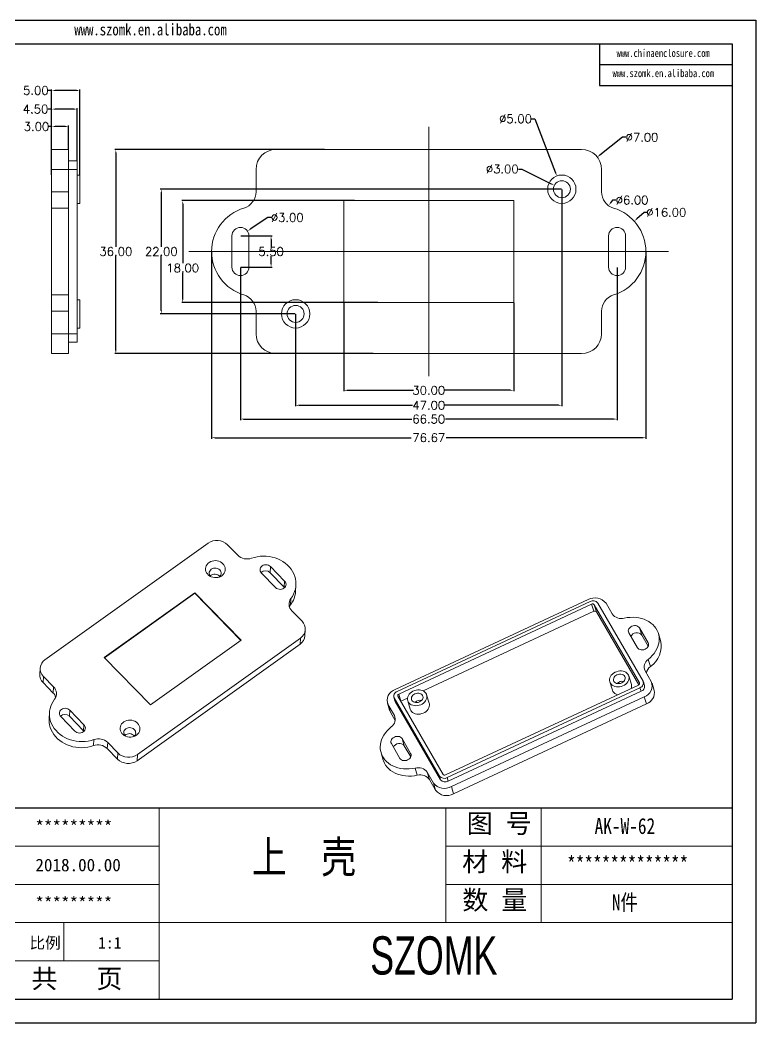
# Model space of a CAD drawing. Header units: inches. Extents: x 1456 to 1996, y 1126 to 1303.
# Drawn here: x 1866.1 to 1996.1, y 1125.7 to 1302.6 of the extents above; entities that cross this region are included whole.
import ezdxf

# ---------------------------------------------------------------- set-up
doc = ezdxf.new("R2010")
doc.units = ezdxf.units.IN
doc.header["$LTSCALE"] = 15
doc.linetypes.add('CENTER', pattern=[10.16, 6.35, -1.27, 1.27, -1.27])
doc.layers.add('文字', color=81, linetype='Continuous')
doc.layers.add('粗实线', color=7, linetype='Continuous', lineweight=30)
doc.layers.add('细实线', color=3, linetype='Continuous', lineweight=9)
doc.styles.get("Standard").update_dxf_attribs({"font": 'txt', "bigfont": 'gbcbig.shx'})
doc.styles.add('宋体', font='', dxfattribs={"width": 0.8, "height": 3.5})
doc.styles.add('长仿宋', font='', dxfattribs={"width": 0.7, "height": 4})
doc.styles.get('宋体').set_extended_font_data('SimSun')
doc.styles.get('长仿宋').set_extended_font_data('SimSun')
doc.dimstyles.new('2', dxfattribs={"dimtxt": 1.5, "dimasz": 0.6, "dimexe": 0.18, "dimexo": 0.0625, "dimgap": 0.09, "dimtad": 0, "dimtih": 1, "dimtoh": 1, "dimzin": 0, "dimdsep": 46, "dimtxsty": 'Standard', "dimcen": 0, "dimadec": 0, "dimazin": 2, "dimtfac": 1, "dimtofl": 0, "dimtmove": 0, "dimatfit": 3, "dimfxl": 0, "dimtolj": 1, "dimtzin": 0, "dimarcsym": 0})

# ---------------------------------------------------------------- blocks, each defined once
blk = doc.blocks.new('*D236')
at = {"color": 0, "lineweight": -2, "transparency": 16777216}
for p, q in [((1923.31, 1252.73), (1923.31, 1237.12)), ((1953.31, 1252.73), (1953.31, 1237.12)), ((1923.91, 1237.3), (1935.6, 1237.3)), ((1952.71, 1237.3), (1941.03, 1237.3))]:
    blk.add_line(p, q, dxfattribs=at)
at = {"color": 0, "transparency": 16777216}
for points in [[(1923.91, 1237.4), (1923.91, 1237.2), (1923.31, 1237.3)], [(1952.71, 1237.4), (1952.71, 1237.2), (1953.31, 1237.3)]]:
    blk.add_solid(points, dxfattribs=at)
at = {"layer": 'Defpoints', "color": 0, "transparency": 16777216}
for p in [(1923.31, 1252.79), (1953.31, 1252.79), (1953.31, 1237.3)]:
    blk.add_point(p, dxfattribs=at)
at = {"color": 0, "transparency": 16777216, "insert": (1938.31, 1237.3), "char_height": 1.5, "attachment_point": 5}
blk.add_mtext('\\A1;30.00', dxfattribs=at)
blk = doc.blocks.new('*D237')
at = {"color": 0, "lineweight": -2, "transparency": 16777216}
for p, q in [((1961.81, 1272.73), (1961.81, 1234.48)), ((1914.81, 1250.73), (1914.81, 1234.48)), ((1915.41, 1234.66), (1935.47, 1234.66)), ((1961.21, 1234.66), (1941.15, 1234.66))]:
    blk.add_line(p, q, dxfattribs=at)
at = {"color": 0, "transparency": 16777216}
for points in [[(1915.41, 1234.76), (1915.41, 1234.56), (1914.81, 1234.66)], [(1961.21, 1234.76), (1961.21, 1234.56), (1961.81, 1234.66)]]:
    blk.add_solid(points, dxfattribs=at)
at = {"layer": 'Defpoints', "color": 0, "transparency": 16777216}
for p in [(1961.81, 1272.79), (1914.81, 1250.79), (1961.81, 1234.66)]:
    blk.add_point(p, dxfattribs=at)
at = {"color": 0, "transparency": 16777216, "insert": (1938.31, 1234.66), "char_height": 1.5, "attachment_point": 5}
blk.add_mtext('\\A1;47.00', dxfattribs=at)
blk = doc.blocks.new('*D238')
at = {"color": 0, "lineweight": -2, "transparency": 16777216}
for p, q in [((1905.06, 1258.98), (1905.06, 1232.04)), ((1971.56, 1258.98), (1971.56, 1232.04)), ((1905.66, 1232.22), (1935.35, 1232.22)), ((1970.96, 1232.22), (1941.28, 1232.22))]:
    blk.add_line(p, q, dxfattribs=at)
at = {"color": 0, "transparency": 16777216}
for points in [[(1905.66, 1232.32), (1905.66, 1232.12), (1905.06, 1232.22)], [(1970.96, 1232.32), (1970.96, 1232.12), (1971.56, 1232.22)]]:
    blk.add_solid(points, dxfattribs=at)
at = {"layer": 'Defpoints', "color": 0, "transparency": 16777216}
for p in [(1905.06, 1259.04), (1971.56, 1259.04), (1971.56, 1232.22)]:
    blk.add_point(p, dxfattribs=at)
at = {"color": 0, "transparency": 16777216, "insert": (1938.31, 1232.22), "char_height": 1.5, "attachment_point": 5}
blk.add_mtext('\\A1;66.50', dxfattribs=at)
blk = doc.blocks.new('*D240')
at = {"color": 0, "lineweight": -2, "transparency": 16777216}
for p, q in [((1899.98, 1261.73), (1899.98, 1228.75)), ((1976.65, 1261.73), (1976.65, 1228.75)), ((1900.58, 1228.93), (1935.22, 1228.93)), ((1976.05, 1228.93), (1941.4, 1228.93))]:
    blk.add_line(p, q, dxfattribs=at)
at = {"color": 0, "transparency": 16777216}
for points in [[(1900.58, 1229.03), (1900.58, 1228.83), (1899.98, 1228.93)], [(1976.05, 1229.03), (1976.05, 1228.83), (1976.65, 1228.93)]]:
    blk.add_solid(points, dxfattribs=at)
at = {"layer": 'Defpoints', "color": 0, "transparency": 16777216}
for p in [(1899.98, 1261.79), (1976.65, 1261.79), (1976.65, 1228.93)]:
    blk.add_point(p, dxfattribs=at)
at = {"color": 0, "transparency": 16777216, "insert": (1938.31, 1228.93), "char_height": 1.5, "attachment_point": 5}
blk.add_mtext('\\A1;76.67', dxfattribs=at)
blk = doc.blocks.new('*D242')
at = {"color": 0, "lineweight": -2, "transparency": 16777216}
for p, q in [((1976.32, 1268.7), (1975.04, 1267.55)), ((1976.92, 1268.7), (1976.32, 1268.7))]:
    blk.add_line(p, q, dxfattribs=at)
at = {"color": 0, "transparency": 16777216}
blk.add_solid([(1974.97, 1267.62), (1975.1, 1267.47), (1974.59, 1267.14)], dxfattribs=at)
at = {"layer": 'Defpoints', "color": 0, "transparency": 16777216}
for p in [(1974.59, 1267.14), (1962.7, 1256.44)]:
    blk.add_point(p, dxfattribs=at)
at = {"color": 0, "transparency": 16777216, "insert": (1980.26, 1268.7), "char_height": 1.5, "attachment_point": 5}
blk.add_mtext('\\A1;∅16.00', dxfattribs=at)
blk = doc.blocks.new('*D243')
at = {"color": 0, "lineweight": -2, "transparency": 16777216}
for p, q in [((1970.77, 1270.86), (1970.42, 1270.37)), ((1971.37, 1270.86), (1970.77, 1270.86))]:
    blk.add_line(p, q, dxfattribs=at)
at = {"color": 0, "transparency": 16777216}
blk.add_solid([(1970.34, 1270.43), (1970.5, 1270.31), (1970.07, 1269.88)], dxfattribs=at)
at = {"layer": 'Defpoints', "color": 0, "transparency": 16777216}
for p in [(1973.55, 1274.77), (1970.07, 1269.88)]:
    blk.add_point(p, dxfattribs=at)
at = {"color": 0, "transparency": 16777216, "insert": (1974.21, 1270.86), "char_height": 1.5, "attachment_point": 5}
blk.add_mtext('\\A1;∅6.00', dxfattribs=at)
blk = doc.blocks.new('*D244')
at = {"color": 0, "lineweight": -2, "transparency": 16777216}
for p, q in [((1972.53, 1281.95), (1968.54, 1278.82)), ((1973.13, 1281.95), (1972.53, 1281.95))]:
    blk.add_line(p, q, dxfattribs=at)
at = {"color": 0, "transparency": 16777216}
blk.add_solid([(1968.48, 1278.9), (1968.6, 1278.74), (1968.07, 1278.45)], dxfattribs=at)
at = {"layer": 'Defpoints', "color": 0, "transparency": 16777216}
for p in [(1968.07, 1278.45), (1962.56, 1274.13)]:
    blk.add_point(p, dxfattribs=at)
at = {"color": 0, "transparency": 16777216, "insert": (1975.97, 1281.95), "char_height": 1.5, "attachment_point": 5}
blk.add_mtext('\\A1;∅7.00', dxfattribs=at)
blk = doc.blocks.new('*D245')
at = {"color": 0, "lineweight": -2, "transparency": 16777216}
for p, q in [((1961.75, 1272.79), (1890.91, 1272.79)), ((1891.09, 1272.19), (1891.09, 1262.63)), ((1891.09, 1251.39), (1891.09, 1260.95)), ((1914.75, 1250.79), (1890.91, 1250.79))]:
    blk.add_line(p, q, dxfattribs=at)
at = {"color": 0, "transparency": 16777216}
for points in [[(1890.99, 1272.19), (1891.19, 1272.19), (1891.09, 1272.79)], [(1890.99, 1251.39), (1891.19, 1251.39), (1891.09, 1250.79)]]:
    blk.add_solid(points, dxfattribs=at)
at = {"layer": 'Defpoints', "color": 0, "transparency": 16777216}
for p in [(1891.09, 1272.79), (1961.81, 1272.79), (1914.81, 1250.79)]:
    blk.add_point(p, dxfattribs=at)
at = {"color": 0, "transparency": 16777216, "insert": (1891.09, 1261.79), "char_height": 1.5, "attachment_point": 5}
blk.add_mtext('\\A1;22.00', dxfattribs=at)
blk = doc.blocks.new('*D246')
at = {"color": 0, "lineweight": -2, "transparency": 16777216}
for p, q in [((1925.19, 1270.79), (1894.69, 1270.79)), ((1894.87, 1270.19), (1894.87, 1259.72)), ((1894.87, 1253.39), (1894.87, 1258.04)), ((1929.31, 1252.79), (1894.69, 1252.79))]:
    blk.add_line(p, q, dxfattribs=at)
at = {"color": 0, "transparency": 16777216}
for points in [[(1894.77, 1270.19), (1894.97, 1270.19), (1894.87, 1270.79)], [(1894.77, 1253.39), (1894.97, 1253.39), (1894.87, 1252.79)]]:
    blk.add_solid(points, dxfattribs=at)
at = {"layer": 'Defpoints', "color": 0, "transparency": 16777216}
for p in [(1894.87, 1270.79), (1925.25, 1270.79), (1929.38, 1252.79)]:
    blk.add_point(p, dxfattribs=at)
at = {"color": 0, "transparency": 16777216, "insert": (1894.87, 1258.88), "char_height": 1.5, "attachment_point": 5}
blk.add_mtext('\\A1;18.00', dxfattribs=at)
blk = doc.blocks.new('*D247')
at = {"color": 0, "lineweight": -2, "transparency": 16777216}
for p, q in [((1919.93, 1279.79), (1882.88, 1279.79)), ((1883.06, 1279.19), (1883.06, 1262.63)), ((1883.06, 1244.39), (1883.06, 1260.95)), ((1928.49, 1243.79), (1882.88, 1243.79))]:
    blk.add_line(p, q, dxfattribs=at)
at = {"color": 0, "transparency": 16777216}
for points in [[(1882.96, 1279.19), (1883.16, 1279.19), (1883.06, 1279.79)], [(1882.96, 1244.39), (1883.16, 1244.39), (1883.06, 1243.79)]]:
    blk.add_solid(points, dxfattribs=at)
at = {"layer": 'Defpoints', "color": 0, "transparency": 16777216}
for p in [(1883.06, 1279.79), (1919.99, 1279.79), (1928.56, 1243.79)]:
    blk.add_point(p, dxfattribs=at)
at = {"color": 0, "transparency": 16777216, "insert": (1883.06, 1261.79), "char_height": 1.5, "attachment_point": 5}
blk.add_mtext('\\A1;36.00', dxfattribs=at)
blk = doc.blocks.new('*D248')
at = {"color": 0, "lineweight": -2, "transparency": 16777216}
for p, q in [((1956.47, 1285.22), (1957.07, 1285.22)), ((1957.07, 1285.22), (1960.71, 1275.69))]:
    blk.add_line(p, q, dxfattribs=at)
at = {"color": 0, "transparency": 16777216}
blk.add_solid([(1960.8, 1275.72), (1960.61, 1275.65), (1960.92, 1275.13)], dxfattribs=at)
at = {"layer": 'Defpoints', "color": 0, "transparency": 16777216}
for p in [(1960.92, 1275.13), (1962.7, 1270.45)]:
    blk.add_point(p, dxfattribs=at)
at = {"color": 0, "transparency": 16777216, "insert": (1953.63, 1285.22), "char_height": 1.5, "attachment_point": 5}
blk.add_mtext('\\A1;∅5.00', dxfattribs=at)
blk = doc.blocks.new('*D249')
at = {"color": 0, "lineweight": -2, "transparency": 16777216}
for p, q in [((1954.14, 1276.35), (1954.74, 1276.35)), ((1954.74, 1276.35), (1959.94, 1273.74))]:
    blk.add_line(p, q, dxfattribs=at)
at = {"color": 0, "transparency": 16777216}
blk.add_solid([(1959.98, 1273.83), (1959.89, 1273.65), (1960.47, 1273.47)], dxfattribs=at)
at = {"layer": 'Defpoints', "color": 0, "transparency": 16777216}
for p in [(1960.47, 1273.47), (1963.15, 1272.12)]:
    blk.add_point(p, dxfattribs=at)
at = {"color": 0, "transparency": 16777216, "insert": (1951.3, 1276.35), "char_height": 1.5, "attachment_point": 5}
blk.add_mtext('\\A1;∅3.00', dxfattribs=at)
blk = doc.blocks.new('*D250')
at = {"color": 0, "lineweight": -2, "transparency": 16777216}
for p, q in [((1909.88, 1267.79), (1906.8, 1265.71)), ((1910.48, 1267.79), (1909.88, 1267.79))]:
    blk.add_line(p, q, dxfattribs=at)
at = {"color": 0, "transparency": 16777216}
blk.add_solid([(1906.75, 1265.8), (1906.86, 1265.63), (1906.3, 1265.38)], dxfattribs=at)
at = {"layer": 'Defpoints', "color": 0, "transparency": 16777216}
for p in [(1903.82, 1263.7), (1906.3, 1265.38)]:
    blk.add_point(p, dxfattribs=at)
at = {"color": 0, "transparency": 16777216, "insert": (1913.32, 1267.79), "char_height": 1.5, "attachment_point": 5}
blk.add_mtext('\\A1;∅3.00', dxfattribs=at)
blk = doc.blocks.new('*D251')
at = {"color": 0, "lineweight": -2, "transparency": 16777216}
for p, q in [((1905.12, 1264.54), (1910.65, 1264.54)), ((1910.47, 1263.94), (1910.47, 1262.63)), ((1910.47, 1259.64), (1910.47, 1260.95)), ((1905.12, 1259.04), (1910.65, 1259.04))]:
    blk.add_line(p, q, dxfattribs=at)
at = {"color": 0, "transparency": 16777216}
for points in [[(1910.37, 1263.94), (1910.57, 1263.94), (1910.47, 1264.54)], [(1910.37, 1259.64), (1910.57, 1259.64), (1910.47, 1259.04)]]:
    blk.add_solid(points, dxfattribs=at)
at = {"layer": 'Defpoints', "color": 0, "transparency": 16777216}
for p in [(1905.06, 1264.54), (1905.06, 1259.04), (1910.47, 1259.04)]:
    blk.add_point(p, dxfattribs=at)
at = {"color": 0, "transparency": 16777216, "insert": (1910.47, 1261.79), "char_height": 1.5, "attachment_point": 5}
blk.add_mtext('\\A1;5.50', dxfattribs=at)
blk = doc.blocks.new('*D252')
at = {"color": 0, "lineweight": -2, "transparency": 16777216}
for p, q in [((1871.73, 1286.92), (1871.11, 1286.92)), ((1871.73, 1279.85), (1871.73, 1287.1)), ((1875.63, 1286.92), (1872.33, 1286.92)), ((1876.23, 1277.85), (1876.23, 1287.1))]:
    blk.add_line(p, q, dxfattribs=at)
at = {"color": 0, "transparency": 16777216}
for points in [[(1872.33, 1287.02), (1872.33, 1286.82), (1871.73, 1286.92)], [(1875.63, 1287.02), (1875.63, 1286.82), (1876.23, 1286.92)]]:
    blk.add_solid(points, dxfattribs=at)
at = {"layer": 'Defpoints', "color": 0, "transparency": 16777216}
for p in [(1871.73, 1286.92), (1871.73, 1279.79), (1876.23, 1277.79)]:
    blk.add_point(p, dxfattribs=at)
at = {"color": 0, "transparency": 16777216, "insert": (1868.9, 1286.92), "char_height": 1.5, "attachment_point": 5}
blk.add_mtext('\\A1;4.50', dxfattribs=at)
blk = doc.blocks.new('*D253')
at = {"color": 0, "lineweight": -2, "transparency": 16777216}
for p, q in [((1871.73, 1290.21), (1871.03, 1290.21)), ((1871.73, 1275.35), (1871.73, 1290.39)), ((1876.13, 1290.21), (1872.33, 1290.21)), ((1876.73, 1275.35), (1876.73, 1290.39))]:
    blk.add_line(p, q, dxfattribs=at)
at = {"color": 0, "transparency": 16777216}
for points in [[(1872.33, 1290.31), (1872.33, 1290.11), (1871.73, 1290.21)], [(1876.13, 1290.31), (1876.13, 1290.11), (1876.73, 1290.21)]]:
    blk.add_solid(points, dxfattribs=at)
at = {"layer": 'Defpoints', "color": 0, "transparency": 16777216}
for p in [(1871.73, 1290.21), (1871.73, 1275.29), (1876.73, 1275.29)]:
    blk.add_point(p, dxfattribs=at)
at = {"color": 0, "transparency": 16777216, "insert": (1868.94, 1290.21), "char_height": 1.5, "attachment_point": 5}
blk.add_mtext('\\A1;5.00', dxfattribs=at)
blk = doc.blocks.new('*D254')
at = {"color": 0, "lineweight": -2, "transparency": 16777216}
for p, q in [((1871.73, 1283.85), (1871.13, 1283.85)), ((1871.73, 1278.74), (1871.73, 1284.03)), ((1874.13, 1283.85), (1872.33, 1283.85)), ((1874.73, 1279.85), (1874.73, 1284.03))]:
    blk.add_line(p, q, dxfattribs=at)
at = {"color": 0, "transparency": 16777216}
for points in [[(1872.33, 1283.95), (1872.33, 1283.75), (1871.73, 1283.85)], [(1874.13, 1283.95), (1874.13, 1283.75), (1874.73, 1283.85)]]:
    blk.add_solid(points, dxfattribs=at)
at = {"layer": 'Defpoints', "color": 0, "transparency": 16777216}
for p in [(1871.73, 1283.85), (1874.73, 1279.79), (1871.73, 1278.68)]:
    blk.add_point(p, dxfattribs=at)
at = {"color": 0, "transparency": 16777216, "insert": (1869.04, 1283.85), "char_height": 1.5, "attachment_point": 5}
blk.add_mtext('\\A1;3.00', dxfattribs=at)

msp = doc.modelspace()

# ---------------------------------------------------------------- linework, layer by layer
for p, q in [((1745.783, 1302.637), (1996.084, 1302.637)), ((1996.084, 1302.637), (1996.084, 1125.657)), ((1752.26, 1298.423), (1991.87, 1298.423)), ((1968.46, 1298.423), (1968.46, 1291.108)), ((1991.87, 1298.423), (1991.87, 1129.87)), ((1968.46, 1294.765), (1991.87, 1294.765)), ((1968.46, 1291.108), (1991.87, 1291.108)), ((1991.87, 1163.581), (1840.173, 1163.581)), ((1752.26, 1129.87), (1991.87, 1129.87)), ((1745.783, 1125.657), (1996.084, 1125.657))]:
    msp.add_line(p, q)
at = {"color": 1, "linetype": 'CENTER', "lineweight": 0}
for p, q in [((1938.31, 1283.791), (1938.31, 1239.791)), ((1980.646, 1261.791), (1895.975, 1261.791))]:
    msp.add_line(p, q, dxfattribs=at)
at = {"color": 7, "linetype": 'Continuous', "lineweight": 15}
for p, q in [((1871.726, 1279.791), (1874.726, 1279.791)), ((1871.726, 1276.291), (1871.726, 1279.791)), ((1874.726, 1279.791), (1874.726, 1276.291)), ((1911.31, 1279.791), (1965.31, 1279.791)), ((1874.726, 1276.291), (1871.726, 1276.291)), ((1871.726, 1276.291), (1871.726, 1272.326)), ((1876.226, 1277.791), (1874.726, 1277.791)), ((1874.726, 1276.291), (1874.726, 1272.326)), ((1876.226, 1276.291), (1874.726, 1276.291)), ((1876.226, 1277.791), (1876.226, 1276.291)), ((1876.226, 1276.291), (1876.226, 1247.291)), ((1907.81, 1272.326), (1907.81, 1276.291)), ((1968.81, 1276.291), (1968.81, 1272.326)), ((1876.726, 1275.291), (1876.226, 1275.291)), ((1876.726, 1275.291), (1876.726, 1270.291)), ((1871.726, 1272.326), (1874.726, 1272.326)), ((1871.726, 1269.453), (1871.726, 1272.326)), ((1874.726, 1272.326), (1874.726, 1269.453)), ((1953.31, 1270.791), (1923.31, 1270.791)), ((1923.31, 1270.791), (1923.31, 1252.791)), ((1953.31, 1252.791), (1953.31, 1270.791)), ((1874.726, 1269.453), (1871.726, 1269.453)), ((1871.726, 1254.129), (1871.726, 1269.453)), ((1874.726, 1254.129), (1874.726, 1269.453)), ((1876.226, 1270.291), (1876.726, 1270.291)), ((1903.56, 1259.041), (1903.56, 1264.541)), ((1906.56, 1264.541), (1906.56, 1259.041)), ((1970.06, 1264.541), (1970.06, 1259.041)), ((1973.06, 1259.041), (1973.06, 1264.541)), ((1871.726, 1254.129), (1874.726, 1254.129)), ((1871.726, 1251.256), (1871.726, 1254.129)), ((1874.726, 1254.129), (1874.726, 1251.256)), ((1876.726, 1253.291), (1876.226, 1253.291)), ((1876.726, 1253.291), (1876.726, 1248.291)), ((1874.726, 1251.256), (1871.726, 1251.256)), ((1871.726, 1251.256), (1871.726, 1247.291)), ((1874.726, 1251.256), (1874.726, 1247.291)), ((1907.81, 1247.291), (1907.81, 1251.256)), ((1923.31, 1252.791), (1953.31, 1252.791)), ((1968.81, 1251.256), (1968.81, 1247.291)), ((1876.226, 1248.291), (1876.726, 1248.291)), ((1871.726, 1247.291), (1874.726, 1247.291)), ((1871.726, 1243.791), (1871.726, 1247.291)), ((1874.726, 1247.291), (1874.726, 1243.791)), ((1876.226, 1247.291), (1874.726, 1247.291)), ((1876.226, 1247.291), (1876.226, 1245.791)), ((1876.226, 1245.791), (1874.726, 1245.791)), ((1874.726, 1243.791), (1871.726, 1243.791)), ((1965.31, 1243.791), (1911.31, 1243.791)), ((1870.553, 1189.752), (1899.334, 1210.327)), ((1902.786, 1210.033), (1904.584, 1208.189)), ((1910.378, 1206.188), (1910.313, 1205.112)), ((1912.87, 1203.63), (1910.378, 1206.188)), ((1908.779, 1205.045), (1911.272, 1202.487)), ((1912.806, 1202.554), (1910.313, 1205.112)), ((1912.87, 1203.63), (1912.806, 1202.554)), ((1912.879, 1202.47), (1912.806, 1202.554)), ((1914.796, 1201.816), (1914.861, 1202.891)), ((1897.018, 1201.569), (1881.028, 1190.139)), ((1897.014, 1201.497), (1881.067, 1190.098)), ((1897.014, 1201.497), (1897.018, 1201.569)), ((1905.133, 1193.167), (1897.014, 1201.497)), ((1905.177, 1193.198), (1897.018, 1201.569)), ((1913.971, 1200.541), (1913.906, 1199.465)), ((1966.437, 1200.354), (1932.391, 1184.485)), ((1966.795, 1200.034), (1932.748, 1184.165)), ((1914.134, 1198.39), (1915.931, 1196.546)), ((1967.071, 1199.559), (1933.024, 1183.69)), ((1967.457, 1198.295), (1937.313, 1184.245)), ((1967.457, 1198.295), (1967.071, 1199.559)), ((1975.512, 1185.674), (1967.524, 1199.468)), ((1967.91, 1198.204), (1967.524, 1199.468)), ((1975.376, 1185.311), (1967.91, 1198.204)), ((1976.142, 1185.967), (1968.154, 1199.762)), ((1970.7, 1197.832), (1969.608, 1199.718)), ((1916.447, 1193.99), (1916.511, 1195.066)), ((1975.524, 1195.378), (1977.039, 1192.761)), ((1975.911, 1194.114), (1975.524, 1195.378)), ((1915.652, 1193.585), (1886.87, 1173.01)), ((1889.187, 1181.768), (1905.177, 1193.198)), ((1915.588, 1192.509), (1915.652, 1193.585)), ((1975.148, 1191.88), (1973.633, 1194.496)), ((1975.911, 1194.114), (1977.058, 1192.134)), ((1979.24, 1193.147), (1978.853, 1194.41)), ((1915.588, 1192.509), (1886.806, 1171.934)), ((1881.028, 1190.139), (1889.187, 1181.768)), ((1977.06, 1189.804), (1977.447, 1188.541)), ((1869.693, 1188.271), (1869.629, 1187.195)), ((1977.596, 1185.923), (1976.504, 1187.81)), ((1870.274, 1186.79), (1870.209, 1185.715)), ((1872.071, 1184.947), (1870.274, 1186.79)), ((1970.288, 1185.862), (1970.739, 1184.387)), ((1974.086, 1185.411), (1973.635, 1186.885)), ((1976.394, 1185.202), (1976.201, 1185.834)), ((1872.006, 1183.871), (1870.209, 1185.715)), ((1872.006, 1183.871), (1872.071, 1184.947)), ((1941.287, 1169.42), (1975.334, 1185.289)), ((1941.563, 1168.944), (1975.61, 1184.813)), ((1941.756, 1168.312), (1975.803, 1184.181)), ((1975.61, 1184.813), (1975.803, 1184.181)), ((1978.119, 1184.348), (1977.733, 1185.612)), ((1932.157, 1183.145), (1932.351, 1182.513)), ((1932.216, 1183.011), (1940.204, 1169.217)), ((1932.216, 1183.011), (1932.409, 1182.379)), ((1932.351, 1182.513), (1932.409, 1182.379)), ((1932.409, 1182.379), (1940.397, 1168.585)), ((1932.846, 1183.305), (1940.834, 1169.511)), ((1933.41, 1182.426), (1933.024, 1183.69)), ((1933.41, 1182.426), (1933.368, 1182.404)), ((1934.555, 1182.96), (1933.41, 1182.426)), ((1934.594, 1182.514), (1935.045, 1181.04)), ((1938.392, 1182.064), (1937.941, 1183.538)), ((1942.307, 1167.361), (1976.354, 1183.23)), ((1976.74, 1181.967), (1976.354, 1183.23)), ((1874.933, 1180.85), (1874.869, 1179.774)), ((1874.933, 1180.85), (1877.426, 1178.292)), ((1931.012, 1182.103), (1931.398, 1180.84)), ((1931.148, 1181.791), (1932.24, 1179.905)), ((1931.148, 1181.791), (1931.535, 1180.528)), ((1931.535, 1180.528), (1932.395, 1179.042)), ((1942.694, 1166.097), (1976.74, 1181.967)), ((1871.344, 1180.445), (1871.279, 1179.37)), ((1875.827, 1177.149), (1873.334, 1179.707)), ((1874.869, 1179.774), (1877.362, 1177.216)), ((1877.426, 1178.292), (1877.362, 1177.216)), ((1877.362, 1177.216), (1877.435, 1177.132)), ((1879.115, 1174.594), (1879.18, 1175.67)), ((1935.111, 1173.219), (1933.596, 1175.835)), ((1933.983, 1174.572), (1933.596, 1175.835)), ((1881.621, 1175.148), (1881.557, 1174.072)), ((1883.354, 1172.228), (1881.557, 1174.072)), ((1883.418, 1173.304), (1881.621, 1175.148)), ((1931.705, 1174.953), (1933.22, 1172.337)), ((1935.13, 1172.592), (1933.983, 1174.572)), ((1883.354, 1172.228), (1883.418, 1173.304)), ((1886.87, 1173.01), (1886.806, 1171.934)), ((1929.891, 1173.305), (1930.278, 1172.041)), ((1936.292, 1169.358), (1935.905, 1170.622)), ((1938.044, 1169.883), (1939.136, 1167.997)), ((1938.044, 1169.883), (1938.43, 1168.62)), ((1938.43, 1168.62), (1939.523, 1166.734)), ((1940.204, 1169.217), (1940.397, 1168.585)), ((1941.563, 1168.944), (1941.756, 1168.312)), ((1939.523, 1166.734), (1939.136, 1167.997)), ((1942.307, 1167.361), (1942.694, 1166.097))]:
    msp.add_line(p, q, dxfattribs=at)
at = {"color": 8, "linetype": 'Continuous', "lineweight": 15}
for p, q in [((1977.124, 1192.484), (1977.039, 1192.761)), ((1975.54, 1185.581), (1975.512, 1185.674)), ((1932.41, 1179.351), (1932.24, 1179.905)), ((1935.196, 1172.942), (1935.111, 1173.219))]:
    msp.add_line(p, q, dxfattribs=at)
at = {"color": 7, "linetype": 'Continuous', "lineweight": 15, "flags": 128}
for points in [[(1901.974, 1206.69), (1902.147, 1206.48), (1902.276, 1206.249), (1902.358, 1206.002), (1902.39, 1205.749), (1902.373, 1205.494), (1902.305, 1205.247), (1902.19, 1205.014), (1902.03, 1204.802), (1901.831, 1204.617), (1901.597, 1204.464), (1901.335, 1204.347), (1901.054, 1204.271), (1900.761, 1204.237), (1900.464, 1204.246), (1900.172, 1204.298), (1899.894, 1204.391), (1899.638, 1204.523), (1899.41, 1204.69), (1899.218, 1204.887), (1899.067, 1205.109), (1898.961, 1205.349), (1898.903, 1205.6), (1898.896, 1205.855), (1898.938, 1206.106), (1899.03, 1206.347), (1899.168, 1206.571), (1899.349, 1206.77), (1899.566, 1206.94), (1899.815, 1207.075), (1900.087, 1207.172), (1900.376, 1207.227), (1900.672, 1207.24), (1900.967, 1207.209), (1901.252, 1207.136), (1901.521, 1207.023), (1901.764, 1206.873), (1901.974, 1206.69)], [(1913.971, 1200.541), (1914.237, 1200.93), (1914.459, 1201.34), (1914.635, 1201.767), (1914.762, 1202.207), (1914.84, 1202.656), (1914.868, 1203.111), (1914.846, 1203.566), (1914.774, 1204.018), (1914.653, 1204.463), (1914.483, 1204.898), (1914.267, 1205.317), (1914.005, 1205.717), (1913.702, 1206.095), (1913.358, 1206.447), (1912.978, 1206.771), (1912.565, 1207.063), (1912.122, 1207.32), (1911.654, 1207.54), (1911.164, 1207.722), (1910.657, 1207.864), (1910.138, 1207.964), (1909.611, 1208.021), (1909.081, 1208.036), (1908.553, 1208.007), (1908.031, 1207.935), (1907.52, 1207.822), (1907.025, 1207.667)], [(1901.398, 1205.592), (1901.227, 1205.733), (1901.024, 1205.838), (1900.8, 1205.902), (1900.566, 1205.922), (1900.333, 1205.897), (1900.114, 1205.828), (1899.919, 1205.718), (1899.758, 1205.574), (1899.639, 1205.401), (1899.569, 1205.21), (1899.55, 1205.009), (1899.584, 1204.808), (1899.668, 1204.619), (1899.799, 1204.449), (1899.829, 1204.42)], [(1910.378, 1206.188), (1910.206, 1206.329), (1910.003, 1206.434), (1909.779, 1206.498), (1909.545, 1206.518), (1909.312, 1206.493), (1909.093, 1206.423), (1908.898, 1206.314), (1908.737, 1206.169), (1908.619, 1205.997), (1908.548, 1205.805), (1908.529, 1205.604), (1908.563, 1205.404), (1908.647, 1205.214), (1908.779, 1205.045)], [(1911.272, 1202.487), (1911.443, 1202.346), (1911.646, 1202.241), (1911.87, 1202.177), (1912.104, 1202.157), (1912.337, 1202.182), (1912.556, 1202.251), (1912.751, 1202.361), (1912.912, 1202.505), (1913.03, 1202.678), (1913.101, 1202.869), (1913.12, 1203.07), (1913.086, 1203.271), (1913.002, 1203.46), (1912.87, 1203.63)], [(1913.906, 1199.465), (1913.747, 1199.214), (1913.7, 1199.115)], [(1972.839, 1197.093), (1973.359, 1197.183), (1973.88, 1197.233), (1974.398, 1197.244), (1974.908, 1197.214), (1975.405, 1197.145), (1975.885, 1197.036), (1976.343, 1196.889), (1976.776, 1196.705), (1977.18, 1196.486), (1977.55, 1196.234), (1977.885, 1195.95), (1978.179, 1195.638), (1978.432, 1195.301), (1978.641, 1194.94), (1978.804, 1194.56), (1978.919, 1194.165), (1978.985, 1193.756), (1979.002, 1193.339), (1978.97, 1192.917), (1978.889, 1192.493), (1978.759, 1192.072), (1978.582, 1191.657), (1978.36, 1191.253), (1978.094, 1190.862), (1977.787, 1190.488), (1977.441, 1190.134), (1977.06, 1189.804)], [(1973.633, 1194.496), (1973.565, 1194.666), (1973.547, 1194.849), (1973.582, 1195.037), (1973.666, 1195.22), (1973.796, 1195.388), (1973.965, 1195.534), (1974.166, 1195.65), (1974.386, 1195.731), (1974.617, 1195.771), (1974.845, 1195.769), (1975.061, 1195.726), (1975.252, 1195.644), (1975.409, 1195.525), (1975.524, 1195.378)], [(1977.039, 1192.761), (1977.108, 1192.592), (1977.125, 1192.408), (1977.091, 1192.22), (1977.006, 1192.038), (1976.876, 1191.869), (1976.707, 1191.723), (1976.507, 1191.607), (1976.286, 1191.527), (1976.056, 1191.487), (1975.827, 1191.488), (1975.612, 1191.531), (1975.421, 1191.614), (1975.264, 1191.732), (1975.148, 1191.88)], [(1970.385, 1185.639), (1970.524, 1185.448), (1970.704, 1185.285), (1970.921, 1185.152), (1971.167, 1185.055), (1971.437, 1184.995), (1971.721, 1184.976), (1972.013, 1184.996), (1972.302, 1185.056), (1972.582, 1185.154), (1972.845, 1185.287), (1973.081, 1185.452), (1973.286, 1185.642), (1973.452, 1185.854), (1973.576, 1186.081), (1973.653, 1186.316), (1973.681, 1186.553), (1973.66, 1186.785), (1973.59, 1187.005), (1973.473, 1187.206), (1973.313, 1187.384), (1973.114, 1187.533), (1972.882, 1187.648), (1972.623, 1187.727), (1972.345, 1187.766), (1972.056, 1187.766), (1971.764, 1187.726), (1971.478, 1187.646), (1971.206, 1187.53), (1970.956, 1187.381), (1970.735, 1187.203), (1970.548, 1187.001), (1970.403, 1186.781), (1970.302, 1186.549), (1970.249, 1186.312), (1970.246, 1186.077), (1970.291, 1185.85), (1970.385, 1185.639)], [(1971.015, 1185.933), (1971.131, 1185.785), (1971.288, 1185.667), (1971.479, 1185.584), (1971.695, 1185.541), (1971.923, 1185.539), (1972.154, 1185.58), (1972.374, 1185.66), (1972.575, 1185.776), (1972.744, 1185.922), (1972.874, 1186.09), (1972.958, 1186.273), (1972.993, 1186.461), (1972.975, 1186.644), (1972.907, 1186.814), (1972.791, 1186.962), (1972.634, 1187.08), (1972.443, 1187.163), (1972.228, 1187.206), (1971.999, 1187.208), (1971.769, 1187.167), (1971.548, 1187.087), (1971.348, 1186.971), (1971.179, 1186.825), (1971.049, 1186.656), (1970.964, 1186.474), (1970.93, 1186.286), (1970.947, 1186.102), (1971.015, 1185.933)], [(1934.692, 1182.291), (1934.831, 1182.101), (1935.011, 1181.937), (1935.228, 1181.805), (1935.474, 1181.707), (1935.743, 1181.648), (1936.028, 1181.628), (1936.319, 1181.649), (1936.609, 1181.709), (1936.889, 1181.807), (1937.151, 1181.94), (1937.388, 1182.104), (1937.592, 1182.295), (1937.759, 1182.507), (1937.882, 1182.734), (1937.959, 1182.969), (1937.988, 1183.206), (1937.967, 1183.437), (1937.897, 1183.657), (1937.78, 1183.859), (1937.62, 1184.037), (1937.421, 1184.185), (1937.188, 1184.301), (1936.929, 1184.379), (1936.652, 1184.419), (1936.363, 1184.419), (1936.071, 1184.378), (1935.785, 1184.299), (1935.513, 1184.183), (1935.263, 1184.034), (1935.041, 1183.856), (1934.855, 1183.653), (1934.71, 1183.433), (1934.609, 1183.202), (1934.556, 1182.965), (1934.552, 1182.73), (1934.598, 1182.503), (1934.692, 1182.291)], [(1970.739, 1184.387), (1970.742, 1184.376), (1970.836, 1184.165)], [(1879.18, 1175.67), (1878.685, 1175.515), (1878.174, 1175.401), (1877.652, 1175.33), (1877.124, 1175.301), (1876.594, 1175.316), (1876.067, 1175.373), (1875.548, 1175.473), (1875.041, 1175.614), (1874.551, 1175.796), (1874.083, 1176.017), (1873.64, 1176.274), (1873.226, 1176.566), (1872.846, 1176.889), (1872.503, 1177.242), (1872.199, 1177.62), (1871.938, 1178.02), (1871.722, 1178.439), (1871.552, 1178.873), (1871.431, 1179.318), (1871.359, 1179.771), (1871.337, 1180.226), (1871.365, 1180.68), (1871.443, 1181.13), (1871.57, 1181.57), (1871.746, 1181.997), (1871.968, 1182.407), (1872.234, 1182.796)], [(1935.322, 1182.585), (1935.438, 1182.438), (1935.595, 1182.319), (1935.786, 1182.237), (1936.001, 1182.193), (1936.23, 1182.192), (1936.46, 1182.232), (1936.681, 1182.313), (1936.881, 1182.429), (1937.051, 1182.575), (1937.181, 1182.743), (1937.265, 1182.926), (1937.299, 1183.114), (1937.282, 1183.297), (1937.214, 1183.467), (1937.098, 1183.615), (1936.941, 1183.733), (1936.75, 1183.816), (1936.535, 1183.859), (1936.306, 1183.86), (1936.076, 1183.82), (1935.855, 1183.74), (1935.655, 1183.624), (1935.485, 1183.478), (1935.355, 1183.309), (1935.271, 1183.126), (1935.237, 1182.939), (1935.254, 1182.755), (1935.322, 1182.585)], [(1873.334, 1179.707), (1873.203, 1179.876), (1873.118, 1180.066), (1873.085, 1180.266), (1873.104, 1180.467), (1873.174, 1180.659), (1873.293, 1180.831), (1873.454, 1180.976), (1873.649, 1181.086), (1873.868, 1181.155), (1874.101, 1181.18), (1874.335, 1181.16), (1874.559, 1181.096), (1874.762, 1180.991), (1874.933, 1180.85)], [(1931.535, 1180.528), (1931.42, 1180.775), (1931.398, 1180.84)], [(1935.045, 1181.04), (1935.049, 1181.029), (1935.143, 1180.817)], [(1935.143, 1180.817), (1935.282, 1180.627), (1935.462, 1180.463), (1935.679, 1180.331), (1935.925, 1180.233), (1936.194, 1180.174), (1936.479, 1180.154), (1936.77, 1180.175), (1937.06, 1180.235), (1937.34, 1180.333), (1937.602, 1180.466), (1937.839, 1180.63), (1938.043, 1180.821), (1938.21, 1181.033), (1938.333, 1181.26), (1938.41, 1181.495), (1938.439, 1181.732), (1938.418, 1181.963), (1938.392, 1182.064)], [(1879.115, 1174.594), (1878.62, 1174.439), (1878.11, 1174.326), (1877.588, 1174.254), (1877.059, 1174.225), (1876.529, 1174.24), (1876.002, 1174.297), (1875.483, 1174.397), (1874.976, 1174.539), (1874.487, 1174.721), (1874.018, 1174.941), (1873.575, 1175.198), (1873.162, 1175.49), (1872.782, 1175.814), (1872.438, 1176.166), (1872.135, 1176.544), (1871.874, 1176.944), (1871.657, 1177.363), (1871.488, 1177.798), (1871.366, 1178.243), (1871.294, 1178.695), (1871.272, 1179.15), (1871.279, 1179.37)], [(1886.895, 1178.551), (1887.068, 1178.341), (1887.197, 1178.11), (1887.279, 1177.863), (1887.312, 1177.61), (1887.294, 1177.355), (1887.226, 1177.108), (1887.111, 1176.875), (1886.951, 1176.663), (1886.752, 1176.478), (1886.518, 1176.325), (1886.256, 1176.208), (1885.975, 1176.132), (1885.682, 1176.098), (1885.385, 1176.107), (1885.093, 1176.159), (1884.815, 1176.252), (1884.559, 1176.384), (1884.331, 1176.551), (1884.139, 1176.748), (1883.988, 1176.97), (1883.882, 1177.21), (1883.824, 1177.461), (1883.817, 1177.716), (1883.86, 1177.967), (1883.951, 1178.208), (1884.089, 1178.432), (1884.27, 1178.631), (1884.487, 1178.801), (1884.736, 1178.936), (1885.008, 1179.033), (1885.297, 1179.088), (1885.593, 1179.101), (1885.888, 1179.07), (1886.174, 1178.997), (1886.442, 1178.884), (1886.685, 1178.734), (1886.895, 1178.551)], [(1877.426, 1178.292), (1877.557, 1178.123), (1877.642, 1177.933), (1877.676, 1177.733), (1877.657, 1177.532), (1877.586, 1177.34), (1877.468, 1177.168), (1877.307, 1177.023), (1877.112, 1176.913), (1876.892, 1176.844), (1876.66, 1176.819), (1876.426, 1176.839), (1876.201, 1176.903), (1875.999, 1177.008), (1875.827, 1177.149)], [(1886.319, 1177.453), (1886.148, 1177.594), (1885.945, 1177.699), (1885.721, 1177.764), (1885.487, 1177.784), (1885.254, 1177.758), (1885.035, 1177.689), (1884.84, 1177.579), (1884.679, 1177.435), (1884.56, 1177.262), (1884.49, 1177.071), (1884.471, 1176.87), (1884.505, 1176.67), (1884.589, 1176.48), (1884.72, 1176.31), (1884.75, 1176.281)], [(1931.684, 1177.911), (1931.303, 1177.581), (1930.958, 1177.227), (1930.65, 1176.853), (1930.385, 1176.462), (1930.162, 1176.057), (1929.985, 1175.643), (1929.856, 1175.222), (1929.774, 1174.798), (1929.742, 1174.376), (1929.759, 1173.959), (1929.826, 1173.55), (1929.941, 1173.154), (1930.103, 1172.775), (1930.312, 1172.414), (1930.565, 1172.077), (1930.86, 1171.765), (1931.194, 1171.481), (1931.565, 1171.229), (1931.968, 1171.01), (1932.401, 1170.826), (1932.86, 1170.679), (1933.34, 1170.57), (1933.837, 1170.501), (1934.347, 1170.471), (1934.864, 1170.481), (1935.385, 1170.532), (1935.905, 1170.622)], [(1933.596, 1175.835), (1933.481, 1175.983), (1933.324, 1176.101), (1933.133, 1176.184), (1932.917, 1176.227), (1932.689, 1176.228), (1932.458, 1176.188), (1932.238, 1176.108), (1932.037, 1175.992), (1931.868, 1175.846), (1931.738, 1175.677), (1931.654, 1175.494), (1931.619, 1175.307), (1931.637, 1175.123), (1931.705, 1174.953)], [(1930.278, 1172.041), (1930.327, 1171.891), (1930.49, 1171.511), (1930.699, 1171.151), (1930.952, 1170.813), (1931.246, 1170.501), (1931.581, 1170.218), (1931.951, 1169.965), (1932.355, 1169.746), (1932.788, 1169.562), (1933.246, 1169.415), (1933.726, 1169.307), (1934.223, 1169.237), (1934.733, 1169.207), (1935.251, 1169.218), (1935.772, 1169.268), (1936.292, 1169.358)], [(1933.22, 1172.337), (1933.336, 1172.19), (1933.493, 1172.071), (1933.684, 1171.989), (1933.899, 1171.945), (1934.128, 1171.944), (1934.358, 1171.984), (1934.579, 1172.065), (1934.779, 1172.181), (1934.948, 1172.327), (1935.078, 1172.495), (1935.163, 1172.678), (1935.197, 1172.866), (1935.18, 1173.049), (1935.111, 1173.219)]]:
    msp.add_lwpolyline(points, dxfattribs=at)
at = {"color": 7, "linetype": 'Continuous', "lineweight": 15}
for centre, radius in [((1961.81, 1272.791), 2.5), ((1961.81, 1272.791), 1.5), ((1914.81, 1250.791), 2.5), ((1914.81, 1250.791), 1.5)]:
    msp.add_circle(centre, radius, dxfattribs=at)
for centre, radius, start, end in [((1911.31, 1276.291), 3.5, 90, 180), ((1965.31, 1276.291), 3.5, 0, 90), ((1904.81, 1272.326), 3, 286.72126, 0), ((1971.81, 1272.326), 3, 180, 253.27874), ((1907.975, 1261.791), 8, 106.72126, 253.27874), ((1968.646, 1261.791), 8, 286.72126, 73.27874), ((1905.06, 1264.541), 1.5, 0, 180), ((1971.56, 1264.541), 1.5, 0, 180), ((1905.06, 1259.041), 1.5, 180, 0), ((1971.56, 1259.041), 1.5, 180, 0), ((1904.81, 1251.256), 3, 0, 73.27874), ((1971.81, 1251.256), 3, 106.72126, 180), ((1911.31, 1247.291), 3.5, 180, 270), ((1965.31, 1247.291), 3.5, 270, 0), ((1900.882, 1208.082), 2.727, 45.68644, 124.57393), ((1906.22, 1209.873), 2.348, 225.8216, 290.04062), ((1900.826, 1205.006), 0.819, 304.62831, 45.65606), ((1909.501, 1204.289), 1.157, 45.38341, 133.42738), ((1900.52, 1203.705), 1.147, 39.35556, 133.77997), ((1910.511, 1202.095), 4.294, 322.23876, 356.27486), ((1915.255, 1199.557), 1.618, 142.55117, 226.13834), ((1967.65, 1198.177), 2.492, 38.19319, 119.11374), ((1967.318, 1199.116), 1.057, 37.67811, 119.62882), ((1967.245, 1199.253), 0.352, 37.67811, 119.62882), ((1967.631, 1197.989), 0.352, 37.67811, 119.62882), ((1914.596, 1195.178), 1.912, 303.5502, 45.68326), ((1972.292, 1198.975), 1.96, 215.68276, 286.20808), ((1914.476, 1194.144), 1.976, 304.21152, 355.55001), ((1975.037, 1193.384), 1.139, 39.84978, 155.32465), ((1974.981, 1192.153), 4.373, 304.31359, 13.14036), ((1871.609, 1188.158), 1.912, 123.5502, 225.68326), ((1977.917, 1188.49), 1.569, 123.1302, 205.72594), ((1978.54, 1187.065), 1.837, 126.52449, 169.17174), ((1871.576, 1187.105), 1.95, 177.33775, 225.46347), ((1972.484, 1184.664), 1.284, 78.32136, 135.69669), ((1975.349, 1185.633), 0.86, 287.61227, 22.85343), ((1975.775, 1185.131), 1.987, 286.94476, 23.52094), ((1870.95, 1183.78), 1.618, 322.55117, 46.13834), ((1932.97, 1182.584), 1.987, 106.94476, 203.52094), ((1933.009, 1183.345), 0.86, 107.61227, 202.85343), ((1971.996, 1184.901), 1.374, 212.41049, 255.41804), ((1972.995, 1185.09), 1.137, 339.71077, 16.42865), ((1975.247, 1185.562), 0.287, 287.61227, 22.85343), ((1975.519, 1185.027), 0.892, 288.55004, 11.31376), ((1976.046, 1183.958), 2.109, 289.21529, 10.64851), ((1870.754, 1182.63), 1.764, 17.01738, 44.73938), ((1933.111, 1183.416), 0.287, 107.61227, 202.85343), ((1936.791, 1181.317), 1.284, 78.32136, 135.69669), ((1874.056, 1178.951), 1.157, 45.38341, 133.42738), ((1930.827, 1179.224), 1.569, 303.1302, 25.72594), ((1885.747, 1176.867), 0.819, 304.62831, 45.65606), ((1879.985, 1173.464), 2.348, 45.8216, 110.04062), ((1885.441, 1175.566), 1.147, 39.35556, 133.77997), ((1879.92, 1172.388), 2.348, 45.8216, 110.04062), ((1933.111, 1173.824), 1.149, 40.62028, 154.55415), ((1885.258, 1174.176), 2.724, 225.64711, 304.61327), ((1885.323, 1175.255), 2.727, 225.68644, 304.57393), ((1936.452, 1168.74), 1.96, 35.68276, 106.20808), ((1936.839, 1167.477), 1.96, 35.68276, 106.20808), ((1941.04, 1169.863), 1.057, 217.67811, 299.62882), ((1941.234, 1169.231), 1.057, 217.67811, 299.62882), ((1941.113, 1169.726), 0.352, 217.67811, 299.62882), ((1941.095, 1169.538), 2.492, 218.19319, 299.11374), ((1941.467, 1168.203), 2.437, 217.07672, 300.2302)]:
    msp.add_arc(centre, radius, start, end, dxfattribs=at)
at = {"layer": '细实线', "color": 7}
for p, q in [((1890.738, 1163.581), (1890.738, 1129.87)), ((1941.304, 1163.581), (1941.304, 1143.355)), ((1958.16, 1163.581), (1958.16, 1143.497)), ((1890.738, 1156.839), (1840.173, 1156.839)), ((1991.87, 1156.839), (1941.304, 1156.839)), ((1890.738, 1150.097), (1840.173, 1150.097)), ((1991.87, 1150.097), (1941.304, 1150.097)), ((1991.87, 1143.355), (1840.173, 1143.355)), ((1873.883, 1143.355), (1873.883, 1136.613)), ((1890.738, 1136.613), (1840.173, 1136.613))]:
    msp.add_line(p, q, dxfattribs=at)

# ---------------------------------------------------------------- texts
at = {"char_height": 2.21726, "width": 1260.17917, "attachment_point": 1}
for s, insert in [('{\\fSimHei|b0|i0|c134|p49;*********}', (1868.855, 1161.383)), ('{\\fSimHei|b0|i0|c134|p49;2018.00.00}', (1868.855, 1154.64)), ('{\\fSimHei|b0|i0|c134|p49;*********}', (1868.855, 1147.898))]:
    msp.add_mtext(s, dxfattribs=dict(at, insert=insert))
at = {"layer": '文字', "color": 0, "attachment_point": 1, "style": '宋体'}
for s, insert, char_height, width in [('www.szomk.en.alibaba.com', (1875.728, 1301.992), 2.06009, 36.19381), ('www.chinaenclosure.com', (1971.476, 1297.497), 1.37339, 24.1292), ('www.szomk.en.alibaba.com', (1970.758, 1293.94), 1.37339, 24.1292), ('{\\H1.111x;AK-W-62}', (1967.593, 1161.82), 2.52829, 29.2299), ('上  壳', (1907.105, 1157.761), 5.6184, 71.82957), ('{\\H1.111x;**************}', (1962.73, 1155.078), 2.52829, 29.2299), ('{\\H1.111x;N件}', (1970.651, 1148.336), 2.52829, 29.2299)]:
    msp.add_mtext(s, dxfattribs=dict(at, insert=insert, char_height=char_height, width=width))
at = {"layer": '粗实线', "insert": (1927.984, 1140.941), "char_height": 6.74211, "width": 75.60613, "attachment_point": 1, "style": '长仿宋'}
msp.add_mtext('{\\fSTXinwei|b0|i0|c134|p2;SZOMK}', dxfattribs=at)
at = {"layer": '细实线', "color": 7, "attachment_point": 1}
for s, insert, char_height, width in [('{\\fSimSun|b0|i0|c134|p54;图 号}', (1945.011, 1162.558), 3.37106, 16.85528), ('{\\fSimSun|b0|i0|c134|p54;材 料   }', (1944.212, 1155.815), 3.37106, 16.85528), ('{\\fSimSun|b0|i0|c134|p54;数 量}', (1944.228, 1149.04), 3.37106, 15.23086), ('{\\fSimSun|b0|i0|c134|p54;比例}', (1867.815, 1140.801), 2.02263, 8.87873), ('{\\fSimSun|b0|i0|c134|p54;1:1}', (1879.93, 1140.801), 2.02263, 8.87873), ('{\\fSimSun|b0|i0|c134|p54; 共   页}', (1865.868, 1135.167), 3.37106, 25.28292)]:
    msp.add_mtext(s, dxfattribs=dict(at, insert=insert, char_height=char_height, width=width))

# ---------------------------------------------------------------- dimensions: what is measured, and where the dimension line sits
for base, p1, p2, picture, middle in [((1871.726, 1290.209), (1876.726, 1275.291), (1871.726, 1275.291), '*D253', (1868.94, 1290.209)), ((1871.726, 1286.921), (1876.226, 1277.791), (1871.726, 1279.791), '*D252', (1868.896, 1286.921))]:
    dim = msp.add_linear_dim(base=base, p1=p1, p2=p2, dimstyle='2')
    dim.commit()
    dim.dimension.update_dxf_attribs({"geometry": picture, "text_midpoint": middle, "dimtype": 160})
for p1, p2, picture, middle in [((1962.701, 1270.455), (1960.92, 1275.127), '*D248', (1953.631, 1285.224)), ((1962.555, 1274.132), (1968.065, 1278.45), '*D244', (1975.974, 1281.951)), ((1963.15, 1272.116), (1960.471, 1273.466), '*D249', (1951.304, 1276.354)), ((1973.548, 1274.772), (1970.073, 1269.88), '*D243', (1974.208, 1270.858)), ((1962.7, 1256.438), (1974.591, 1267.144), '*D242', (1980.263, 1268.703)), ((1903.816, 1263.703), (1906.305, 1265.379), '*D250', (1913.32, 1267.787))]:
    dim = msp.add_diameter_dim_2p(p1=p1, p2=p2, dimstyle='2')
    dim.commit()
    dim.dimension.update_dxf_attribs({"geometry": picture, "text_midpoint": middle, "dimtype": 163})
for base, p1, p2, picture, middle in [((1871.726, 1283.845), (1874.726, 1279.791), (1871.726, 1278.68), '*D254', (1869.036, 1283.845)), ((1961.81, 1234.655), (1914.81, 1250.791), (1961.81, 1272.791), '*D237', (1938.31, 1234.655)), ((1976.646, 1228.931), (1899.975, 1261.791), (1976.646, 1261.791), '*D240', (1938.31, 1228.931)), ((1971.56, 1232.215), (1905.06, 1259.041), (1971.56, 1259.041), '*D238', (1938.31, 1232.215)), ((1953.31, 1237.295), (1923.31, 1252.791), (1953.31, 1252.791), '*D236', (1938.31, 1237.295))]:
    dim = msp.add_linear_dim(base=base, p1=p1, p2=p2, dimstyle='2')
    dim.commit()
    dim.dimension.update_dxf_attribs({"geometry": picture, "text_midpoint": middle})
for base, p1, p2, picture, middle in [((1883.06, 1279.791), (1928.556, 1243.791), (1919.992, 1279.791), '*D247', (1883.06, 1261.791)), ((1910.472, 1259.041), (1905.06, 1264.541), (1905.06, 1259.041), '*D251', (1910.472, 1261.791))]:
    dim = msp.add_linear_dim(base=base, p1=p1, p2=p2, angle=90, dimstyle='2')
    dim.commit()
    dim.dimension.update_dxf_attribs({"geometry": picture, "text_midpoint": middle})
for base, p1, p2, picture, middle in [((1891.085, 1272.791), (1914.81, 1250.791), (1961.81, 1272.791), '*D245', (1891.085, 1261.791)), ((1894.875, 1270.791), (1929.377, 1252.791), (1925.253, 1270.791), '*D246', (1894.875, 1258.879))]:
    dim = msp.add_linear_dim(base=base, p1=p1, p2=p2, angle=90, dimstyle='2')
    dim.commit()
    dim.dimension.update_dxf_attribs({"geometry": picture, "text_midpoint": middle, "dimtype": 160})

doc.saveas('drawing.dxf')
